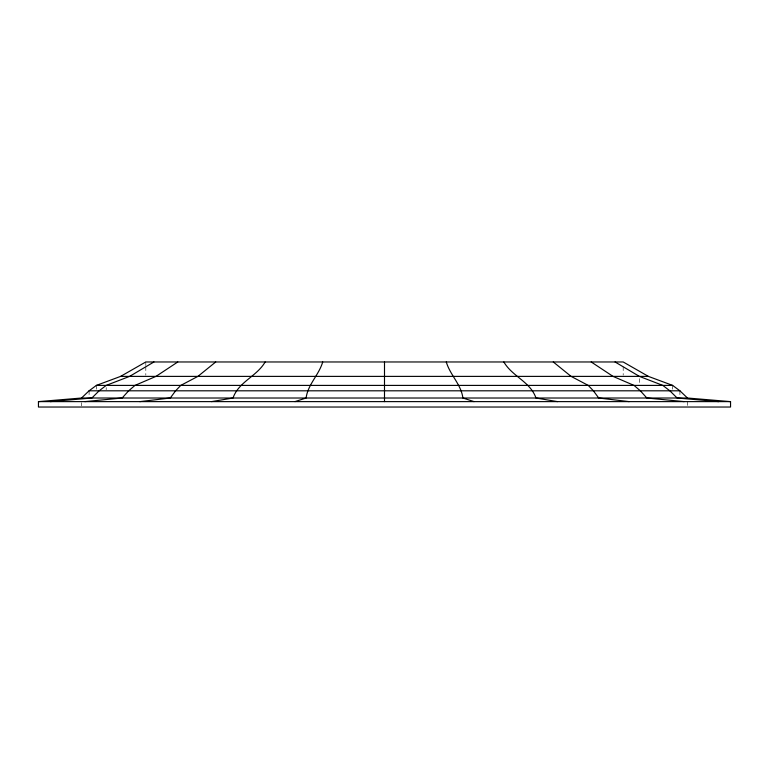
<?xml version="1.0" encoding="UTF-8"?>
<svg xmlns="http://www.w3.org/2000/svg" width="769" height="769" viewBox="0 0 769 769"><rect width="100%" height="100%" fill="white"/><g stroke="black" fill="none" stroke-linecap="round" stroke-linejoin="round"><path stroke-width="0.58" stroke-dasharray="3.85 2.88" d="M687.467 401.62L687.467 405.945M679.911 390.806L679.911 396.814M672.635 385.404L672.635 389.729M639.395 378.646L639.395 383.145M623.188 366.775L623.188 375.185M145.812 361.968L145.812 365.573M145.812 366.775L145.812 375.185M106.189 387.566L106.189 389.729M96.365 385.404L96.365 389.729M89.089 390.806L89.089 396.814M81.533 402.706L81.533 405.945"/><path stroke-width="1.15" d="M322.72 361.968C318.914 374.993 307.908 384.327 306.091 398.015L294.94 401.62M265.151 361.968C256.759 376.464 238.63 381.76 233.017 398.015L211.475 401.62M81.533 398.015L89.089 390.806L96.365 385.404L120.618 376.387L145.812 361.968L623.188 361.968L648.382 376.387L672.635 385.404L679.911 390.806L687.467 398.015L730.55 401.62L730.55 407.032L38.45 407.032L38.45 401.62L81.533 398.015L687.467 398.015M215.724 361.968L197.902 376.387L180.763 385.404L175.611 390.806L170.266 398.015L139.804 401.62M177.793 361.968L155.972 376.387L134.969 385.404L128.663 390.806L122.127 398.015L84.811 401.62M153.944 361.968L129.605 376.387L106.189 385.404L99.153 390.806L91.857 398.015L50.245 401.62M120.618 376.387L648.382 376.387M96.365 385.404L672.635 385.404M89.089 390.806L679.911 390.806M38.45 401.62L730.55 401.62M718.755 401.62L677.143 398.015L669.847 390.806L662.811 385.404L639.395 376.387L615.056 361.968M684.189 401.62L646.873 398.015L640.337 390.806L634.031 385.404L613.028 376.387L591.207 361.968M629.196 401.62L598.734 398.015L593.389 390.806L588.237 385.404L571.098 376.387L553.276 361.968M557.525 401.62L535.983 398.015C530.37 381.76 512.241 376.464 503.849 361.968M474.06 401.62L462.909 398.015C461.092 384.327 450.086 374.993 446.28 361.968M384.5 361.968L384.5 401.62"/></g></svg>
